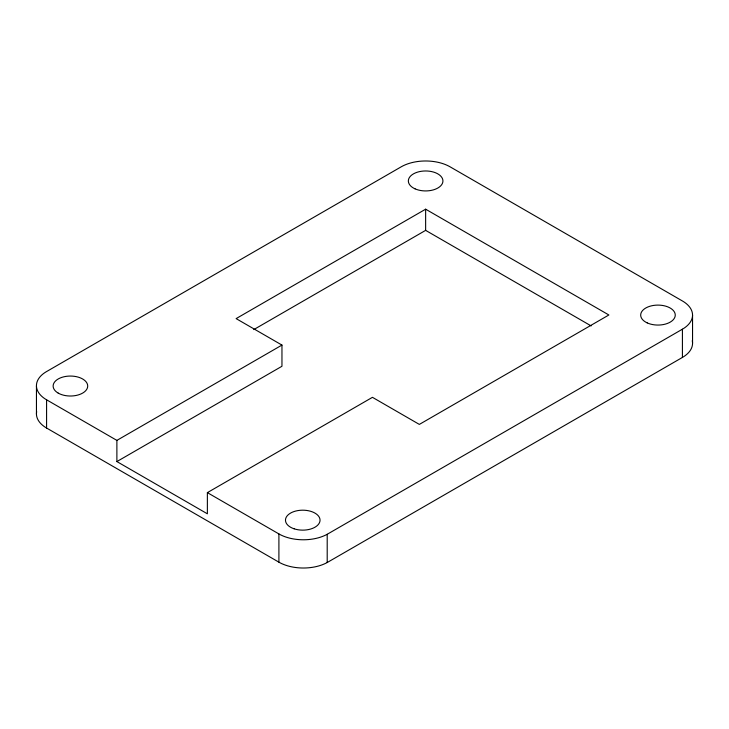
<?xml version="1.0" encoding="UTF-8"?>
<svg xmlns="http://www.w3.org/2000/svg" width="729" height="729" viewBox="0 0 729 729"><rect width="100%" height="100%" fill="white"/><g stroke="black" fill="none" stroke-linecap="round" stroke-linejoin="round"><path stroke-width="1.09" d="M116.886 461.566L207.373 513.808L207.373 492.631L372.446 397.323L419.348 424.406L608.879 314.983L425.636 209.187L236.114 318.609L281.959 345.081L281.959 366.268L116.886 461.566L116.886 440.389L281.959 345.081M253.783 329.59L425.636 230.364L591.146 325.918M207.373 492.631L278.906 533.929A34.6 19.975 0 0 0 327.203 534.284L682.417 329.198A34.582 19.965 0 0 0 682.417 300.968L450.094 166.832A34.582 19.965 0 0 0 401.187 166.832L45.973 371.908A34.6 19.975 0 0 0 46.583 399.802L46.583 428.032L278.906 562.168A34.6 19.975 0 0 0 327.203 562.524L682.417 357.438A34.582 19.965 0 0 0 692.258 340.716M46.583 399.802L116.886 440.389M692.55 315.083L692.55 343.323M682.417 329.198L682.417 357.438M425.636 209.187L425.636 230.364M327.203 534.284L327.203 562.524M278.906 533.929L278.906 562.168M36.45 385.923L36.45 414.163M46.583 428.032A34.6 19.975 0 0 1 36.678 411.603M58.192 393.095A17.296 9.987 0 0 0 87.125 388.612A17.296 9.987 0 0 0 65.947 376.392A17.296 9.987 0 0 0 58.192 393.095M294.106 528.807A17.296 9.987 0 0 0 320.04 520.16A17.296 9.987 0 0 0 294.106 511.521A17.296 9.987 0 0 0 294.106 528.807M415.074 188.857A17.296 9.987 0 0 0 442.776 182.286A17.296 9.987 0 0 0 419.066 171.716A17.296 9.987 0 0 0 415.074 188.857M647.215 322.901A17.296 9.987 0 0 0 675.072 316.55A17.296 9.987 0 0 0 651.617 305.797A17.296 9.987 0 0 0 647.215 322.901"/></g></svg>
